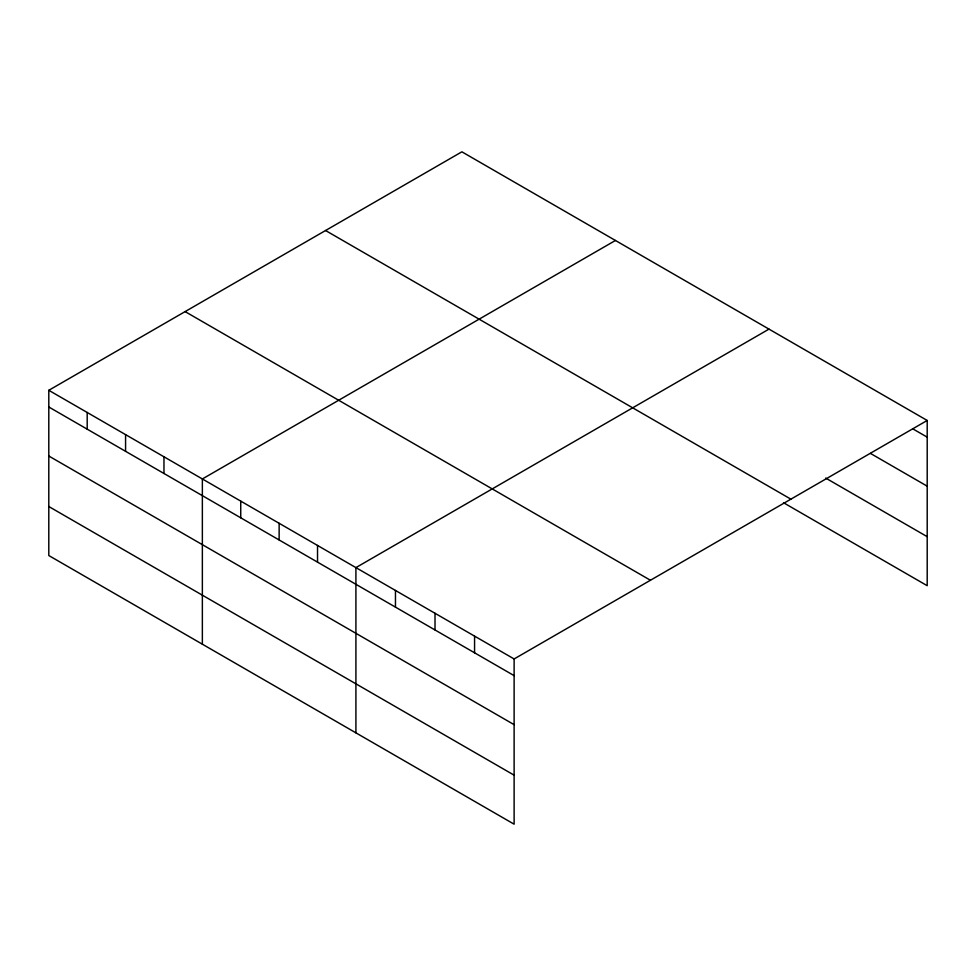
<?xml version="1.0" encoding="UTF-8"?>
<svg xmlns="http://www.w3.org/2000/svg" width="976" height="976" viewBox="0 0 976 976"><rect width="100%" height="100%" fill="white"/><g stroke="black" fill="none" stroke-linecap="round" stroke-linejoin="round"><path stroke-width="1.46" d="M514.12 724.656L514.12 658.959L48.8 390.302L48.8 555.539L514.12 824.183L514.12 724.656L48.8 456.012M48.8 390.302L461.88 151.817L927.2 420.461L927.2 585.698L783.496 502.725M615.429 240.474L202.361 478.96L202.361 644.184M768.99 329.119L355.911 567.617L355.911 732.842M514.12 658.959L927.2 420.461M912.694 428.781L927.2 437.15M870.507 453.437L927.2 486.17M825.684 478.069L927.2 536.678M325.557 230.519L790.889 499.163M185.111 311.6L650.443 580.256M48.8 406.992L514.12 675.636M48.8 506.52L514.12 775.164M474.568 636.12L474.568 652.81M435.015 613.282L435.015 629.971M395.463 590.443L395.463 607.133M317.529 545.45L317.529 562.139M279.136 523.282L279.136 539.972M240.743 501.127L240.743 517.805M163.968 456.792L163.968 473.482M125.575 434.625L125.575 451.315M87.193 412.47L87.193 429.147"/></g></svg>
